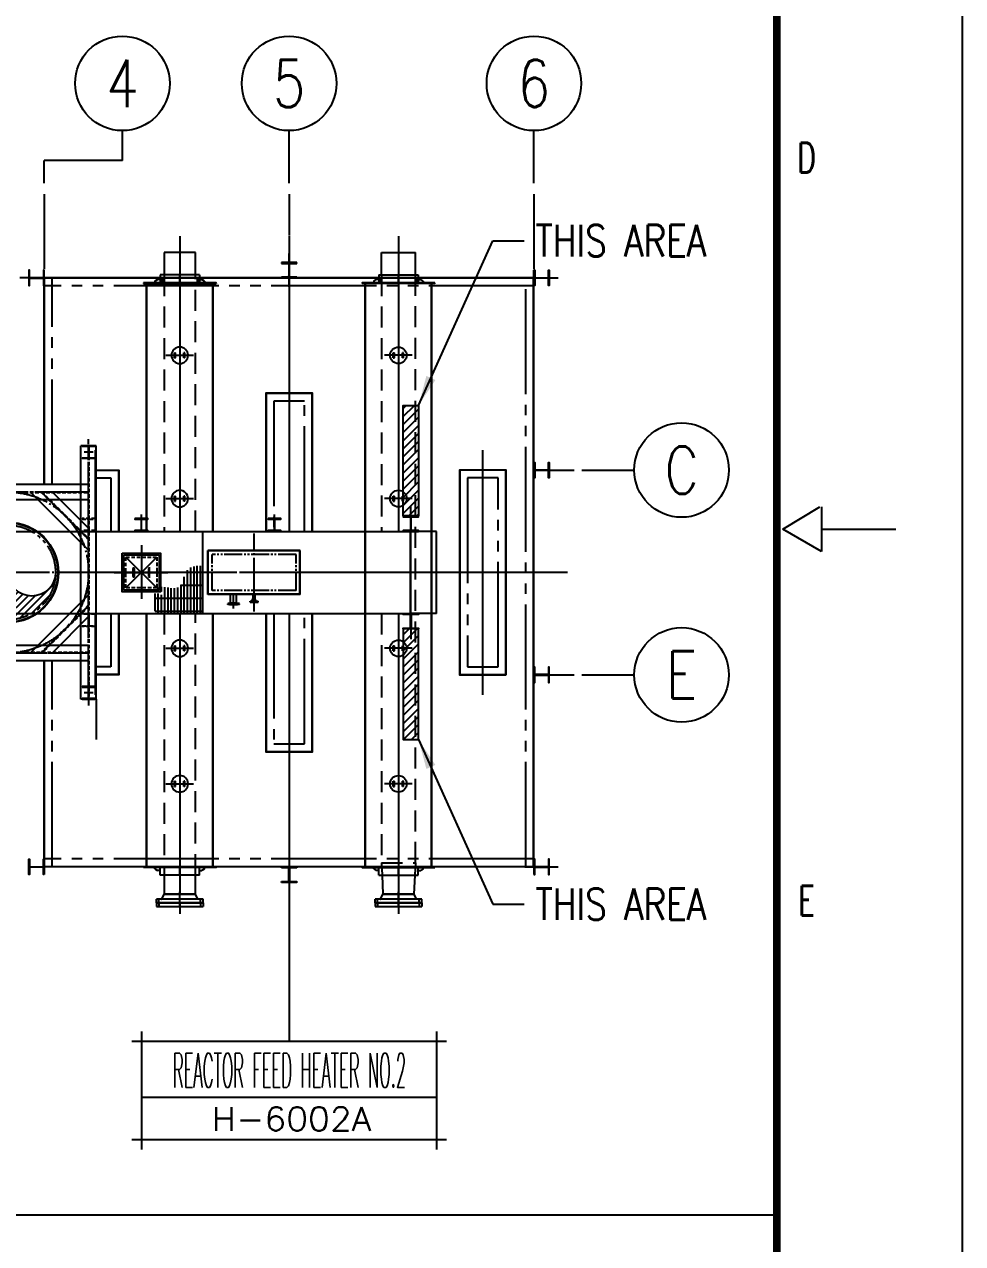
# Model space of a CAD drawing. Header units: millimetres. Extents: x 0 to 134087, y -49114 to 20834.
# Drawn here: x 88740 to 91866, y 8173 to 12235 of the extents above; entities that cross this region are included whole.
import ezdxf
from ezdxf.enums import TextEntityAlignment as Align

# ---------------------------------------------------------------- set-up
doc = ezdxf.new("R2010")
doc.units = ezdxf.units.MM
doc.header["$LTSCALE"] = 35
for name, pattern in [('JNK-CENTER', [34, 30, -1.5, 1, -1.5]), ('JNK-HIDDEN', [3, 2, -1]), ('JNK-PHANTOM', [15, 10, -1, 1, -1, 1, -1]), ('PHA', [30, 20, -2, 2, -2, 2, -2])]:
    doc.linetypes.add(name, pattern=pattern)
for name, color, linetype in [('CEN-R', 1, 'JNK-CENTER'), ('CON-C', 4, 'Continuous'), ('CON-G', 3, 'Continuous'), ('CON-W', 7, 'Continuous'), ('CON-Y', 2, 'Continuous'), ('Dim-W', 7, 'Continuous'), ('HID-Y', 2, 'JNK-HIDDEN'), ('LOGO-FRAME', 7, 'Continuous'), ('PAN-W', 6, 'PHA'), ('PHA-M', 6, 'JNK-PHANTOM'), ('STL-OBJT', 7, 'Continuous'), ('TITLE', 7, 'Continuous')]:
    doc.layers.add(name, color=color, linetype=linetype)
doc.layers.add('CONT-G', color=3, linetype='Continuous', lineweight=25)
doc.styles.add('ROMANS', font='ROMANS.shx', dxfattribs={"width": 0.8})
doc.styles.add('SIMPLEX', font='simplex.shx', dxfattribs={"width": 0.8})
doc.dimstyles.new('DIM40', dxfattribs={"dimscale": 40, "dimtxt": 2.5, "dimasz": 2.5, "dimexe": 1, "dimexo": 1, "dimgap": 1, "dimtad": 1, "dimdec": 0, "dimdsep": 46, "dimtxsty": 'SIMPLEX', "dimcen": 0, "dimclrd": 7, "dimclre": 7, "dimclrt": 2, "dimadec": 1, "dimazin": 2, "dimtfac": 1, "dimtdec": 0, "dimtix": 1, "dimtmove": 2, "dimatfit": 2, "dimfxl": 1, "dimtolj": 1, "dimtzin": 0, "dimarcsym": 1})
pattern_1 = [(45, (55206.837, -3984.368), (-13.470384, 13.470384), [])]

# ---------------------------------------------------------------- blocks, each defined once
blk = doc.blocks.new('TITLE')
at = {"color": 7}
for p, q in [((841, 0), (841, 594.85)), ((823.88, 301.14), (827.42, 303.26)), ((827.56, 303.26), (827.56, 299.02)), ((827.56, 299.02), (823.88, 301.14)), ((827.56, 301.14), (834.63, 301.14))]:
    blk.add_line(p, q, dxfattribs=at)
at = {"color": 7, "const_width": 0.707}
blk.add_lwpolyline([(823.32, 17.33), (823.32, 577.17)], dxfattribs=at)
at = {"color": 7, "style": 'ROMANS', "width": 0.7}
for s, p in [('D', (826.15, 336.51)), ('E', (826.15, 265.77))]:
    blk.add_text(s, height=2.83, dxfattribs=at).set_placement(p, align=Align.MIDDLE)
blk = doc.blocks.new("24'' FLG")
at = {"layer": 'CEN-R'}
for p, q in [((0, -228), (0, 48)), ((-406, -171), (-406, -95)), ((-406, -165), (-406, -241)), ((0, -168), (0, -384)), ((406, -171), (406, -95)), ((406, -165), (406, -241))]:
    blk.add_line(p, q, dxfattribs=at)
at = {"layer": 'CON-G'}
for p, q in [((-350, -96), (-305, 0)), ((305, 0), (-305, 0)), ((350, -96), (305, 0)), ((458, -98), (-457, -98)), ((-457, -167), (-457, -98)), ((458, -167), (-457, -167)), ((-457, -170), (-457, -238)), ((-457, -170), (458, -170)), ((-346, -168), (-346, -167)), ((-346, -168), (-346, -170)), ((-346, -168), (346, -168)), ((346, -168), (-346, -168)), ((346, -168), (346, -167)), ((346, -168), (346, -170)), ((458, -167), (458, -98)), ((458, -170), (458, -238)), ((-457, -238), (458, -238))]:
    blk.add_line(p, q, dxfattribs=at)
for centre, start, end in [((-354, -94), 270, 334.7554), ((354, -94), 205.2446, 270)]:
    blk.add_arc(centre, 4.5, start, end, dxfattribs=at)
at = {"layer": 'CONT-G'}
blk.add_line((-305, 0), (305, 0), dxfattribs=at)
blk.add_line((-305, 0), (305, 0), dxfattribs=at)
blk = doc.blocks.new('SPRING SUPPORT BASE')
at = {"layer": 'CEN-R'}
blk.add_line((-270, 0), (270, 0), dxfattribs=at)
at = {"layer": 'CONT-G'}
for p, q in [((-100, 50), (-100, -50)), ((-100, 50), (-80, 50)), ((-80, 50), (-80, -50)), ((80, 50), (80, -50)), ((100, 50), (80, 50)), ((100, 50), (100, -50)), ((-100, -50), (-80, -50)), ((100, -50), (80, -50))]:
    blk.add_line(p, q, dxfattribs=at)
blk.add_circle((0, 0), 162, dxfattribs=at)
blk = doc.blocks.new('A$C751203EC')
at = {"layer": 'CEN-R'}
for p, q in [((-20, 0), (75, 0)), ((0, 20), (0, -20))]:
    blk.add_line(p, q, dxfattribs=at)
at = {"layer": 'CON-G'}
for p, q in [((0, 8), (75, 8)), ((0, -8), (75, -8))]:
    blk.add_line(p, q, dxfattribs=at)
blk.add_arc((0, 0), 8, 90, 270, dxfattribs=at)
blk = doc.blocks.new('6002 HEADERBOX')
at = {"layer": 'CEN-R'}
for p, q in [((0, -164), (0, 0)), ((-681, -142), (-681, -175)), ((-497, -142), (-497, -175)), ((-375, -142), (-375, -175)), ((-225, -142), (-225, -175)), ((-75, -142), (-75, -175)), ((75, -142), (75, -175)), ((225, -142), (225, -175)), ((347, -142), (347, -175)), ((497, -142), (497, -175)), ((681, -142), (681, -175)), ((-681, -11576), (-681, -11543)), ((-497, -11576), (-497, -11543)), ((-375, -11576), (-375, -11543)), ((-225, -11576), (-225, -11543)), ((-75, -11576), (-75, -11543)), ((0, -11718), (0, -11554)), ((75, -11576), (75, -11543)), ((225, -11576), (225, -11543)), ((347, -11576), (347, -11543)), ((497, -11576), (497, -11543)), ((681, -11576), (681, -11543))]:
    blk.add_line(p, q, dxfattribs=at)
at = {"layer": 'CON-W', "const_width": 19}
for points in [[(-681, -150), (-681, -155)], [(-681, -158), (-681, -164)], [(-497, -150), (-497, -155)], [(-497, -158), (-497, -164)], [(-375, -150), (-375, -155)], [(-375, -158), (-375, -164)], [(-225, -150), (-225, -155)], [(-225, -158), (-225, -164)], [(-75, -150), (-75, -155)], [(-75, -158), (-75, -164)], [(75, -150), (75, -155)], [(75, -158), (75, -164)], [(225, -150), (225, -155)], [(225, -158), (225, -164)], [(347, -150), (347, -155)], [(347, -158), (347, -164)], [(497, -150), (497, -155)], [(497, -158), (497, -164)], [(681, -150), (681, -155)], [(681, -158), (681, -164)], [(-681, -11560), (-681, -11554)], [(-681, -11568), (-681, -11563)], [(-497, -11560), (-497, -11554)], [(-497, -11568), (-497, -11563)], [(-375, -11560), (-375, -11554)], [(-375, -11568), (-375, -11563)], [(-225, -11560), (-225, -11554)], [(-225, -11568), (-225, -11563)], [(-75, -11560), (-75, -11554)], [(-75, -11568), (-75, -11563)], [(75, -11560), (75, -11554)], [(75, -11568), (75, -11563)], [(225, -11560), (225, -11554)], [(225, -11568), (225, -11563)], [(347, -11560), (347, -11554)], [(347, -11568), (347, -11563)], [(497, -11560), (497, -11554)], [(497, -11568), (497, -11563)], [(681, -11560), (681, -11554)], [(681, -11568), (681, -11563)]]:
    blk.add_lwpolyline(points, dxfattribs=at)
at = {"layer": 'CONT-G'}
for p, q in [((383, 0), (-385, 0)), ((-385, 0), (-385, -150)), ((-711, -158), (711, -158)), ((-711, -158), (-711, -164)), ((-711, -164), (711, -164)), ((-650, -11560), (-650, -164)), ((-645, -11560), (-645, -164)), ((-485, -120), (-435, -90)), ((-485, -120), (-485, -150)), ((-385, -90), (-435, -90)), ((383, 0), (383, -150)), ((383, -90), (433, -90)), ((483, -120), (433, -90)), ((483, -120), (483, -150)), ((645, -11560), (645, -164)), ((650, -11560), (650, -164)), ((-711, -11554), (711, -11554)), ((-711, -11560), (711, -11560)), ((650, -11560), (-650, -11560)), ((-485, -11598), (-485, -11568)), ((-485, -11598), (-435, -11628)), ((-385, -11628), (-435, -11628)), ((-385, -11718), (-385, -11568)), ((383, -11718), (383, -11568)), ((383, -11628), (433, -11628)), ((483, -11598), (433, -11628)), ((483, -11598), (483, -11568)), ((383, -11718), (-385, -11718))]:
    blk.add_line(p, q, dxfattribs=at)
for points in [[(-711, -150), (-711, -155), (711, -155), (711, -150)], [(-711, -11568), (-711, -11563), (711, -11563), (711, -11568)]]:
    blk.add_lwpolyline(points, close=True, dxfattribs=at)
at = {"layer": 'Dim-W'}
for p, q in [((711, -158), (711, -164)), ((711, -11560), (711, -11554))]:
    blk.add_line(p, q, dxfattribs=at)
at = {"layer": 'STL-OBJT', "extrusion": (0, 0, -1), "zscale": -1, "rotation": 270}
blk.add_blockref('A$C751203EC', (350, -75), dxfattribs=at)
at = {"layer": 'STL-OBJT', "rotation": 270}
blk.add_blockref('A$C751203EC', (350, -75), dxfattribs=at)
blk = doc.blocks.new('A$C1FAD331D')
at = {"layer": 'CEN-R'}
for p, q in [((0, 532), (0, -532)), ((-300, -300), (300, 300)), ((300, -300), (-300, 300)), ((532, 0), (-532, 0)), ((-150, 104), (-150, -104)), ((150, 104), (150, -104))]:
    blk.add_line(p, q, dxfattribs=at)
blk.add_lwpolyline([(345, 345), (-345, 345), (-345, -345), (345, -345)], close=True, dxfattribs=at)
at = {"layer": 'CONT-G'}
blk.add_lwpolyline([(375, 375), (-375, 375), (-375, -375), (375, -375)], close=True, dxfattribs=at)
for points in [[(-158, -80), (-158, 80, -1), (-142, 80), (-142, -80, -1)], [(158, -80), (158, 80, 1), (142, 80), (142, -80, 1)]]:
    blk.add_lwpolyline(points, format="xyb", close=True, dxfattribs=at)
at = {"layer": 'HID-Y'}
blk.add_lwpolyline([(300, 300), (-300, 300), (-300, -300), (300, -300)], close=True, dxfattribs=at)
blk = doc.blocks.new("4'' O2")
at = {"layer": 'CEN-R'}
blk.add_line((275.61, 0), (0, 0), dxfattribs=at)
at = {"layer": 'CON-Y'}
for p, q in [((200, 57.15), (0, 57.15)), ((167, -67.45), (167, 67.45)), ((171.5, 67.45), (167, 67.45)), ((200, 58.05), (167, 58.05)), ((176, 71.15), (176, 114.5)), ((176, 114.5), (176, 71.95)), ((200, -78.6), (200, 78.6)), ((200, -78.6), (200, 78.6)), ((200, -57.15), (0, -57.15)), ((200, -58.05), (167, -58.05)), ((171.5, -67.45), (167, -67.45)), ((176, -114.5), (176, -71.95)), ((200, -78.6), (198.4, -78.6)), ((198.4, -114.5), (198.4, -78.6))]:
    blk.add_line(p, q, dxfattribs=at)
for centre, start, end in [((171.5, 71.95), 270, 0), ((171.5, -71.95), 0, 90)]:
    blk.add_arc(centre, 4.5, start, end, dxfattribs=at)
at = {"layer": 'HID-Y', "ltscale": 0.2}
for p, q in [((203, 95.25), (173, 95.25)), ((198.4, 114.5), (176, 114.5)), ((198.4, 104.75), (176, 104.75)), ((198.4, 85.75), (176, 85.75)), ((198.4, 78.6), (198.4, 114.5)), ((200, 78.6), (198.4, 78.6)), ((203, -95.25), (173, -95.25)), ((198.4, -85.75), (176, -85.75)), ((198.4, -104.75), (176, -104.75)), ((198.4, -114.5), (176, -114.5))]:
    blk.add_line(p, q, dxfattribs=at)
for points in [[(198.4, 85.75), (198.4, 104.75), (176, 85.75), (176, 104.75)], [(198.4, -104.75), (198.4, -85.75), (176, -104.75), (176, -85.75)]]:
    blk.add_solid(points, dxfattribs=at)
blk = doc.blocks.new('N-FLG SIDE 1.50 300 WNRF')
at = {"layer": 'CEN-R'}
for p, q in [((-57, 3), (-57, -27)), ((0, 15), (0, -166)), ((57, 3), (57, -27))]:
    blk.add_line(p, q, dxfattribs=at)
at = {"layer": 'CON-G'}
blk.add_line((-24, -68), (24, -68), dxfattribs=at)
at = {"layer": 'CON-Y'}
for p, q in [((-36, 0), (-36, -2)), ((-36, 0), (36, 0)), ((-20, 0), (-20, -68)), ((20, 0), (20, -68)), ((36, 0), (36, -2)), ((-78, -2), (-36, -2)), ((-78, -2), (-78, -21)), ((-78, -21), (-39, -21)), ((-68, -2), (-68, -21)), ((-46, -2), (-46, -21)), ((-34, -24), (-24, -68)), ((-24, -68), (24, -68)), ((-24, -150), (-24, -68)), ((-24, -150), (24, -150)), ((34, -24), (24, -68)), ((24, -68), (24, -150)), ((36, -2), (78, -2)), ((39, -21), (78, -21)), ((46, -2), (46, -21)), ((68, -2), (68, -21)), ((78, -2), (78, -21))]:
    blk.add_line(p, q, dxfattribs=at)
for centre, start, end in [((-39, -26), 12.8618, 90), ((39, -26), 90, 167.1382)]:
    blk.add_arc(centre, 4.5, start, end, dxfattribs=at)
blk = doc.blocks.new('A$C0E694495')
at = {"layer": 'CON-G'}
blk.add_blockref('N-FLG SIDE 1.50 300 WNRF', (0, 150), dxfattribs=at)
blk = doc.blocks.new('pipesec')
at = {"layer": 'CON-W'}
for p, q in [((0.121, 0.485), (0.485, 0.121)), ((0.244, 0.437), (0.437, 0.244)), ((0.248, 0.284), (0.499, 0.033)), ((0.23, 0.153), (0.489, -0.105)), ((0.247, 0.211), (0.498, -0.041)), ((0.012, 0), (0.36, -0.347)), ((0.075, 0.011), (0.394, -0.308)), ((0.126, 0.034), (0.425, -0.264)), ((0.169, 0.066), (0.451, -0.216)), ((0.204, 0.105), (0.473, -0.163)), ((-0.193, -0.092), (0.181, -0.466)), ((-0.156, -0.055), (0.232, -0.443)), ((-0.111, -0.026), (0.279, -0.415)), ((-0.056, -0.006), (0.321, -0.383)), ((-0.243, -0.191), (0.063, -0.496)), ((-0.223, -0.136), (0.125, -0.484)), ((-0.25, -0.258), (-0.008, -0.5)), ((-0.227, -0.355), (-0.105, -0.477))]:
    blk.add_line(p, q, dxfattribs=at)
blk.add_lwpolyline([(0, 0.5, -1), (0, 0, 1), (0, -0.5, 1)], format="xyb", dxfattribs=at)
blk = doc.blocks.new('H-6001')
at = {"layer": 'Dim-W'}
h = blk.add_hatch(dxfattribs=at)
h.set_pattern_fill('GRATE', color=256, scale=80, angle=90)
h.set_pattern_definition([(90, (-597175.414, 26974.9), (-63.5, 4e-15), []), (180, (-597175.41, 26974.9), (-3e-14, -254), [])])
edge = h.paths.add_edge_path()
edge.add_line((-3801, 47), (-3786, 47))
edge.add_line((-3786, 47), (-3786, 127))
edge.add_spline(control_points=[(-3786, 127), (-3677, 133), (-3578, 124), (-3516, 64)], knot_values=[1300.876929, 1300.876929, 1300.876929, 1300.876929, 1586.519068, 1586.519068, 1586.519068, 1586.519068], degree=3, periodic=0)
edge.add_line((-3516, 64), (-3516, 47))
edge.add_line((-3516, 47), (-3501, 47))
edge.add_spline(control_points=[(-3501, 47), (-3428, -45), (-3418, -397), (-3096, -280), (-2993, -282)], knot_values=[571.801899, 571.801899, 571.801899, 571.801899, 948.279745, 1276.576733, 1276.576733, 1276.576733, 1276.576733], degree=3, periodic=0)
edge.add_line((-2993, -282), (-2993, -369))
edge.add_line((-2993, -369), (-3058, -369))
edge.add_line((-3058, -369), (-3058, -371))
edge.add_arc((-3054, -371), 4, 180, 270)
edge.add_line((-3054, -375), (-3008, -375))
edge.add_arc((-3008, -383), 8.5, 0, 90, ccw=False)
edge.add_line((-2999, -383), (-2999, -430))
edge.add_arc((-2995, -430), 4, 180, 270)
edge.add_line((-2995, -434), (-2993, -434))
edge.add_line((-2993, -434), (-2993, -803))
edge.add_line((-2993, -803), (-3801, -803))
edge.add_line((-3801, -803), (-3801, 47))
edge = h.paths.add_edge_path()
edge.add_line((-2993, -413), (-2856, -413))
edge.add_spline(control_points=[(-2858, -404), (-2836, -504), (-2855, -654), (-2873, -803)], knot_values=[0, 0, 0, 0, 325.063606, 325.063606, 325.063606, 325.063606], degree=3, periodic=0)
edge.add_line((-2873, -803), (-2993, -803))
edge.add_line((-2993, -803), (-2993, -413))
edge = h.paths.add_edge_path()
edge.add_spline(control_points=[(-2993, -282), (-2977, -282), (-2906, -290), (-2871, -344), (-2858, -404)], knot_values=[325.063606, 325.063606, 325.063606, 325.063606, 375.743217, 571.801899, 571.801899, 571.801899, 571.801899], degree=3, periodic=0)
edge.add_line((-2860, -394), (-2993, -394))
edge.add_line((-2993, -394), (-2993, -369))
edge.add_line((-2993, -369), (-2993, -282))
h = blk.add_hatch(dxfattribs=at)
h.set_pattern_fill('GRATE', color=256, scale=80, angle=90)
h.set_pattern_definition([(90, (-603975.414, 26974.9), (-63.5, 4e-15), []), (180, (-603975.41, 26974.9), (-3e-14, -254), [])])
edge = h.paths.add_edge_path()
edge.add_line((3801, 47), (3786, 47))
edge.add_line((3786, 47), (3786, 127))
edge.add_spline(control_points=[(3786, 127), (3677, 133), (3578, 124), (3516, 64)], knot_values=[1300.876929, 1300.876929, 1300.876929, 1300.876929, 1586.519068, 1586.519068, 1586.519068, 1586.519068], degree=3, periodic=0)
edge.add_line((3516, 64), (3516, 47))
edge.add_line((3516, 47), (3501, 47))
edge.add_spline(control_points=[(3501, 47), (3428, -45), (3418, -397), (3096, -280), (2993, -282)], knot_values=[571.801899, 571.801899, 571.801899, 571.801899, 948.279745, 1276.576733, 1276.576733, 1276.576733, 1276.576733], degree=3, periodic=0)
edge.add_line((2993, -282), (2993, -369))
edge.add_line((2993, -369), (3058, -369))
edge.add_line((3058, -369), (3058, -371))
edge.add_arc((3054, -371), 4, 270, 360, ccw=False)
edge.add_line((3054, -375), (3008, -375))
edge.add_arc((3008, -383), 8.5, 450, 540)
edge.add_line((2999, -383), (2999, -430))
edge.add_arc((2995, -430), 4, 270, 360, ccw=False)
edge.add_line((2995, -434), (2993, -434))
edge.add_line((2993, -434), (2993, -803))
edge.add_line((2993, -803), (3801, -803))
edge.add_line((3801, -803), (3801, 47))
edge = h.paths.add_edge_path()
edge.add_line((2993, -413), (2856, -413))
edge.add_spline(control_points=[(2858, -404), (2836, -504), (2855, -654), (2873, -803)], knot_values=[0, 0, 0, 0, 325.063606, 325.063606, 325.063606, 325.063606], degree=3, periodic=0)
edge.add_line((2873, -803), (2993, -803))
edge.add_line((2993, -803), (2993, -413))
edge = h.paths.add_edge_path()
edge.add_spline(control_points=[(2993, -282), (2977, -282), (2906, -290), (2871, -344), (2858, -404)], knot_values=[325.063606, 325.063606, 325.063606, 325.063606, 375.743217, 571.801899, 571.801899, 571.801899, 571.801899], degree=3, periodic=0)
edge.add_line((2860, -394), (2993, -394))
edge.add_line((2993, -394), (2993, -369))
edge.add_line((2993, -369), (2993, -282))
at = {"layer": 'CEN-R'}
for p, q in [((0, 3222), (0, -3407)), ((-1570, 2505), (-1570, 2600)), ((-1570, 2475), (-1570, -2475)), ((1570, 2505), (1570, 2600)), ((1570, -2475), (1570, 2475)), ((-1658, 2350), (-1482, 2350)), ((1658, 2350), (1482, 2350)), ((1570, 1570), (-1570, 1570)), ((-650, 1570), (-1570, 650)), ((1570, 650), (650, 1570)), ((-7863, 803), (-7863, 1303)), ((7863, 803), (7863, 1303)), ((-4800, -761), (-4800, 761)), ((4800, -761), (4800, 761)), ((10325, 0), (-10078, 0)), ((-1570, -650), (-650, -1570)), ((650, -1570), (1570, -650)), ((-7863, -803), (-7863, -1303)), ((7863, -803), (7863, -1303)), ((-1570, -1570), (1570, -1570)), ((-1570, -2100), (-1570, -2600)), ((1570, -2100), (1570, -2600)), ((-1658, -2350), (-1482, -2350)), ((1658, -2350), (1482, -2350))]:
    blk.add_line(p, q, dxfattribs=at)
at = {"layer": 'CEN-R', "ltscale": 0.5}
for p, q in [((-5200, 803), (-5200, 1130)), ((-2600, 803), (-2600, 1130)), ((-1570, 803), (-1570, 1130)), ((0, 628), (0, 955)), ((1570, 803), (1570, 1130)), ((2600, 803), (2600, 1130)), ((5200, 803), (5200, 1130)), ((0, -628), (0, -955)), ((-1570, -803), (-1570, -1130)), ((1570, -803), (1570, -1130))]:
    blk.add_line(p, q, dxfattribs=at)
at = {"layer": 'CEN-R'}
blk.add_circle((0, 0), 1570, dxfattribs=at)
at = {"layer": 'CON-G'}
for p, q in [((-5700, 430), (-3900, 430)), ((-5700, -430), (-5700, 430)), ((-5700, 425), (-3900, 425)), ((-5695, -430), (-5695, 430)), ((-3905, -430), (-3905, 430)), ((-3900, -430), (-3900, 430)), ((5700, 430), (3900, 430)), ((3900, -430), (3900, 430)), ((5700, 425), (3900, 425)), ((3905, -430), (3905, 430)), ((5695, -430), (5695, 430)), ((5700, -430), (5700, 430)), ((-5700, -425), (-3900, -425)), ((-5700, -430), (-3900, -430)), ((5700, -425), (3900, -425)), ((5700, -430), (3900, -430))]:
    blk.add_line(p, q, dxfattribs=at)
for radius in [980, 970]:
    blk.add_circle((0, 0), radius, dxfattribs=at)
at = {"layer": 'CONT-G'}
for p, q in [((-1720, 2475), (-1420, 2475)), ((-1720, 2475), (-1720, -2475)), ((-1420, 2475), (-1420, -2475)), ((1420, -2475), (1420, 2475)), ((1720, 2475), (1420, 2475)), ((1720, -2475), (1720, 2475)), ((1570, 1720), (-1570, 1720)), ((-862, 1570), (-1570, 862)), ((-438, 1570), (-1570, 438)), ((1570, 438), (438, 1570)), ((1570, 862), (862, 1570)), ((1570, 1420), (-1570, 1420)), ((-8563, -803), (-8563, 803)), ((-8563, 803), (-7863, 803)), ((-7863, 803), (7863, 803)), ((-7863, -803), (-7863, 803)), ((-7850, 803), (-7850, -803)), ((-3800, -803), (-3800, 803)), ((3800, -803), (3800, 803)), ((7850, 803), (7850, -803)), ((7863, -803), (7863, 803)), ((8363, 803), (7863, 803)), ((8363, -803), (8363, 803)), ((-1570, -438), (-438, -1570)), ((438, -1570), (1570, -438)), ((-8563, -803), (-7863, -803)), ((-7863, -803), (7863, -803)), ((-1570, -862), (-862, -1570)), ((862, -1570), (1570, -862)), ((8363, -803), (7863, -803)), ((-1570, -1420), (1570, -1420)), ((-1570, -1720), (1570, -1720)), ((-1720, -2475), (-1420, -2475)), ((1720, -2475), (1420, -2475))]:
    blk.add_line(p, q, dxfattribs=at)
for points in [[(-7713, 1103), (-7713, 1088), (-7840, 1088, 0.414214), (-7858, 1070), (-7858, 836, 0.414214), (-7840, 818), (-7713, 818), (-7713, 803), (-8013, 803), (-8013, 818), (-7886, 818, 0.414214), (-7868, 836), (-7868, 1070, 0.414214), (-7886, 1088), (-8013, 1088), (-8013, 1103)], [(-5325, 1053), (-5325, 1039), (-5220, 1039, -0.414214), (-5204, 1023), (-5204, 833, -0.414214), (-5220, 817), (-5325, 817), (-5325, 803), (-5075, 803), (-5075, 817), (-5180, 817, -0.414214), (-5196, 833), (-5196, 1023, -0.414214), (-5180, 1039), (-5075, 1039), (-5075, 1053)], [(-2725, 1053), (-2725, 1039), (-2620, 1039, -0.414214), (-2604, 1023), (-2604, 833, -0.414214), (-2620, 817), (-2725, 817), (-2725, 803), (-2475, 803), (-2475, 817), (-2580, 817, -0.414214), (-2596, 833), (-2596, 1023, -0.414214), (-2580, 1039), (-2475, 1039), (-2475, 1053)], [(-125, 1053), (-125, 1039), (-20, 1039, -0.414214), (-4, 1023), (-4, 833, -0.414214), (-20, 817), (-125, 817), (-125, 803), (125, 803), (125, 817), (20, 817, -0.414214), (4, 833), (4, 1023, -0.414214), (20, 1039), (125, 1039), (125, 1053)], [(2475, 1053), (2475, 1039), (2580, 1039, -0.414214), (2596, 1023), (2596, 833, -0.414214), (2580, 817), (2475, 817), (2475, 803), (2725, 803), (2725, 817), (2620, 817, -0.414214), (2604, 833), (2604, 1023, -0.414214), (2620, 1039), (2725, 1039), (2725, 1053)], [(5075, 1053), (5075, 1039), (5180, 1039, -0.414214), (5196, 1023), (5196, 833, -0.414214), (5180, 817), (5075, 817), (5075, 803), (5325, 803), (5325, 817), (5220, 817, -0.414214), (5204, 833), (5204, 1023, -0.414214), (5220, 1039), (5325, 1039), (5325, 1053)], [(7713, 1103), (7713, 1088), (7840, 1088, -0.414214), (7858, 1070), (7858, 836, -0.414214), (7840, 818), (7713, 818), (7713, 803), (8013, 803), (8013, 818), (7886, 818, -0.414214), (7868, 836), (7868, 1070, -0.414214), (7886, 1088), (8013, 1088), (8013, 1103)], [(-7713, -1103), (-7713, -1088), (-7840, -1088, -0.414214), (-7858, -1070), (-7858, -836, -0.414214), (-7840, -818), (-7713, -818), (-7713, -803), (-8013, -803), (-8013, -818), (-7886, -818, -0.414214), (-7868, -836), (-7868, -1070, -0.414214), (-7886, -1088), (-8013, -1088), (-8013, -1103)], [(-125, -1053), (-125, -1039), (-20, -1039, 0.414214), (-4, -1023), (-4, -833, 0.414214), (-20, -817), (-125, -817), (-125, -803), (125, -803), (125, -817), (20, -817, 0.414214), (4, -833), (4, -1023, 0.414214), (20, -1039), (125, -1039), (125, -1053)], [(7713, -1103), (7713, -1088), (7840, -1088, 0.414214), (7858, -1070), (7858, -836, 0.414214), (7840, -818), (7713, -818), (7713, -803), (8013, -803), (8013, -818), (7886, -818, 0.414214), (7868, -836), (7868, -1070, 0.414214), (7886, -1088), (8013, -1088), (8013, -1103)]]:
    blk.add_lwpolyline(points, format="xyb", close=True, dxfattribs=at)
at = {"layer": 'HID-Y'}
for p, q in [((-1576, -2475), (-1576, 2475)), ((-1564, -2475), (-1564, 2475)), ((1564, 2475), (1564, -2475)), ((1576, 2475), (1576, -2475)), ((-1570, 1576), (1570, 1576)), ((-1570, 641), (-641, 1570)), ((-1570, 660), (-660, 1570)), ((-1570, 1564), (1570, 1564)), ((641, 1570), (1570, 641)), ((660, 1570), (1570, 660)), ((-641, -1570), (-1570, -641)), ((-660, -1570), (-1570, -660)), ((1570, -641), (641, -1570)), ((1570, -660), (660, -1570)), ((1570, -1564), (-1570, -1564)), ((1570, -1576), (-1570, -1576))]:
    blk.add_line(p, q, dxfattribs=at)
for points in [[(-1695, 1053), (-1695, 1039), (-1590, 1039, -0.414214), (-1574, 1023), (-1574, 833, -0.414214), (-1590, 817), (-1695, 817), (-1695, 803), (-1445, 803), (-1445, 817), (-1550, 817, -0.414214), (-1566, 833), (-1566, 1023, -0.414214), (-1550, 1039), (-1445, 1039), (-1445, 1053)], [(1445, 1053), (1445, 1039), (1550, 1039, -0.414214), (1566, 1023), (1566, 833, -0.414214), (1550, 817), (1445, 817), (1445, 803), (1695, 803), (1695, 817), (1590, 817, -0.414214), (1574, 833), (1574, 1023, -0.414214), (1590, 1039), (1695, 1039), (1695, 1053)], [(-1695, -1053), (-1695, -1039), (-1590, -1039, 0.414214), (-1574, -1023), (-1574, -833, 0.414214), (-1590, -817), (-1695, -817), (-1695, -803), (-1445, -803), (-1445, -817), (-1550, -817, 0.414214), (-1566, -833), (-1566, -1023, 0.414214), (-1550, -1039), (-1445, -1039), (-1445, -1053)], [(1445, -1053), (1445, -1039), (1550, -1039, 0.414214), (1566, -1023), (1566, -833, 0.414214), (1550, -817), (1445, -817), (1445, -803), (1695, -803), (1695, -817), (1590, -817, 0.414214), (1574, -833), (1574, -1023, 0.414214), (1590, -1039), (1695, -1039), (1695, -1053)]]:
    blk.add_lwpolyline(points, format="xyb", close=True, dxfattribs=at)
at = {"layer": 'PAN-W'}
blk.add_circle((0, 0), 924, dxfattribs=at)
at = {"layer": 'PHA-M'}
for p, q in [((-5620, 350), (-3980, 350)), ((-5620, -350), (-5620, 350)), ((-3980, -350), (-3980, 350)), ((5620, 350), (3980, 350)), ((3980, -350), (3980, 350)), ((5620, -350), (5620, 350)), ((-5620, -350), (-3980, -350)), ((5620, -350), (3980, -350))]:
    blk.add_line(p, q, dxfattribs=at)
for points in [[(-1695, 2475), (-1695, 2461), (-1590, 2461, -0.414214), (-1574, 2445), (-1574, 2255, -0.414214), (-1590, 2239), (-1695, 2239), (-1695, 2225), (-1445, 2225), (-1445, 2239), (-1550, 2239, -0.414214), (-1566, 2255), (-1566, 2445, -0.414214), (-1550, 2461), (-1445, 2461), (-1445, 2475)], [(1695, 2475), (1695, 2461), (1590, 2461, 0.414214), (1574, 2445), (1574, 2255, 0.414214), (1590, 2239), (1695, 2239), (1695, 2225), (1445, 2225), (1445, 2239), (1550, 2239, 0.414214), (1566, 2255), (1566, 2445, 0.414214), (1550, 2461), (1445, 2461), (1445, 2475)], [(-1695, -2475), (-1695, -2461), (-1590, -2461, 0.414214), (-1574, -2445), (-1574, -2255, 0.414214), (-1590, -2239), (-1695, -2239), (-1695, -2225), (-1445, -2225), (-1445, -2239), (-1550, -2239, 0.414214), (-1566, -2255), (-1566, -2445, 0.414214), (-1550, -2461), (-1445, -2461), (-1445, -2475)], [(1695, -2475), (1695, -2461), (1590, -2461, -0.414214), (1574, -2445), (1574, -2255, -0.414214), (1590, -2239), (1695, -2239), (1695, -2225), (1445, -2225), (1445, -2239), (1550, -2239, -0.414214), (1566, -2255), (1566, -2445, -0.414214), (1550, -2461), (1445, -2461), (1445, -2475)]]:
    blk.add_lwpolyline(points, format="xyb", close=True, dxfattribs=at)
at = {"layer": 'Dim-W'}
blk.add_blockref('A$C1FAD331D', (-2600, 0), dxfattribs=at)
at = {"layer": 'Dim-W', "xscale": -1}
blk.add_blockref('A$C1FAD331D', (2600, 0), dxfattribs=at)
at = {"layer": 'Dim-W', "xscale": 1848, "yscale": 1848, "zscale": 1848, "rotation": 270}
blk.add_blockref('pipesec', (0, 0), dxfattribs=at)
at = {"layer": 'Dim-W', "rotation": 180}
blk.add_blockref('A$C0E694495', (-4800, -430), dxfattribs=at)
at = {"layer": 'Dim-W', "xscale": -1, "rotation": 180}
blk.add_blockref('A$C0E694495', (4800, -430), dxfattribs=at)
blk.add_blockref('A$C0E694495', (4800, -430), dxfattribs=at)
at = {"layer": 'TITLE', "rotation": 270}
blk.add_blockref("4'' O2", (-4400, -430), dxfattribs=at)
at = {"layer": 'TITLE', "xscale": -1, "rotation": 90}
blk.add_blockref("4'' O2", (4400, -430), dxfattribs=at)
blk.add_blockref("4'' O2", (4400, -430), dxfattribs=at)
blk = doc.blocks.new('col-line')
at = {"layer": 'CON-Y'}
blk.add_line((0, 3), (0, 8), dxfattribs=at)
blk.add_circle((0, 12.5), 4.5, dxfattribs=at)
at = {"layer": 'CON-C', "style": 'SIMPLEX', "width": 0.8}
blk.add_attdef('1', text='', height=4.5, dxfattribs=at).set_placement((0, 12.5), align=Align.MIDDLE_CENTER)
blk = doc.blocks.new('NAMETAG')
at = {"layer": 'CON-W'}
for p, q in [((-16, 0), (16, 0)), ((-15, 1), (-15, -11)), ((15, 1), (15, -11)), ((-15, -5.7), (15, -5.7)), ((-16, -10), (16, -10))]:
    blk.add_line(p, q, dxfattribs=at)
at = {"layer": 'CON-C', "style": 'SIMPLEX', "width": 0.8}
blk.add_attdef('HEATER', text='', height=3.5, dxfattribs=at).set_placement((-0.04, -4.68), align=Align.CENTER)
at = {"layer": 'CON-G', "style": 'SIMPLEX', "width": 0.992635}
blk.add_attdef('NO.\\H-0000-0', text='', height=2.4, dxfattribs=at).set_placement((-13.7, -9.08), (13.64, -9.08), align=Align.FIT)

msp = doc.modelspace()

# ---------------------------------------------------------------- hatches: boundary and pattern name
h = msp.add_hatch()
h.set_pattern_fill('ANSI31', color=256, scale=6)
h.set_pattern_definition(pattern_1)
h.paths.add_polyline_path([(90002.5038, 10597.4441), (90053.6913, 10597.4441), (90053.6913, 10966.09), (90002.5038, 10966.09)])
h = msp.add_hatch()
h.set_pattern_fill('ANSI31', color=256, scale=6)
h.set_pattern_definition(pattern_1)
h.paths.add_polyline_path([(90002.5038, 10221.0453), (90053.6913, 10221.0453), (90053.6913, 9852.3994), (90002.5038, 9852.3994)])

# ---------------------------------------------------------------- linework, layer by layer
msp.add_line((88979.9482, 9986.9478), (88979.9482, 9852.3994))
for points in [[(90053.6913, 10597.4441), (90002.5038, 10597.4441), (90002.5038, 10966.09), (90053.6913, 10966.09)], [(90053.6913, 10221.0453), (90002.5038, 10221.0453), (90002.5038, 9852.3994), (90053.6913, 9852.3994)]]:
    msp.add_lwpolyline(points, close=True)
at = {"layer": 'CEN-R'}
for p, q in [((88806.5932, 11669.4633), (88806.5932, 11419.535)), ((89622.3513, 11669.4633), (89622.3513, 11531.7562)), ((90438.1095, 11669.4633), (90438.1095, 11419.535)), ((89258.067, 11529.4881), (89258.067, 10546.2566)), ((89622.3513, 11529.4881), (89622.3513, 10546.2566)), ((89622.3513, 11529.4881), (89622.3513, 10546.2566)), ((89986.6357, 11529.4881), (89986.6357, 10546.2566)), ((89141.8372, 11376.1662), (89141.8372, 11370.4708)), ((89173.2322, 11376.1662), (89173.2322, 11370.4708)), ((89194.0826, 11376.1662), (89194.0826, 11370.4708)), ((89219.6763, 11376.1662), (89219.6763, 11370.4708)), ((89245.2701, 11376.1662), (89245.2701, 11370.4708)), ((89258.067, 11372.4228), (89258.067, 11400.4053)), ((89270.8638, 11376.1662), (89270.8638, 11370.4708)), ((89296.4576, 11376.1662), (89296.4576, 11370.4708)), ((89317.308, 11376.1662), (89317.308, 11370.4708)), ((89342.9017, 11376.1662), (89342.9017, 11370.4708)), ((89374.2967, 11376.1662), (89374.2967, 11370.4708)), ((88977.2182, 10546.2566), (88977.2182, 10816.6972)), ((90267.4845, 10001.7922), (90267.4845, 10816.6972)), ((90438.1095, 10750.4947), (90500.1434, 10750.4947)), ((90499.5895, 10750.4947), (90572.1214, 10750.4947)), ((90549.8853, 10409.2447), (88979.9482, 10409.2447)), ((88977.2182, 10001.7922), (88977.2182, 10272.2328)), ((89258.067, 10272.2328), (89258.067, 9337.259)), ((89622.3513, 10272.2328), (89622.3513, 9289.0013)), ((89622.3513, 10272.2328), (89622.3513, 9289.0013)), ((89986.6357, 10272.2328), (89986.6357, 9271.7022)), ((90438.1095, 10067.9947), (90500.1434, 10067.9947)), ((90499.5895, 10067.9947), (90572.1214, 10067.9947)), ((89141.8372, 9425.2608), (89141.8372, 9430.9561)), ((89173.2322, 9425.2608), (89173.2322, 9430.9561)), ((89194.0826, 9425.2608), (89194.0826, 9430.9561)), ((89219.6763, 9425.2608), (89219.6763, 9430.9561)), ((89245.2701, 9425.2608), (89245.2701, 9430.9561)), ((89258.067, 9401.0216), (89258.067, 9429.0041)), ((89270.8638, 9425.2608), (89270.8638, 9430.9561)), ((89296.4576, 9425.2608), (89296.4576, 9430.9561)), ((89317.308, 9425.2608), (89317.308, 9430.9561)), ((89342.9017, 9425.2608), (89342.9017, 9430.9561)), ((89374.2967, 9425.2608), (89374.2967, 9430.9561)), ((89622.3513, 9289.0013), (89622.3513, 8846.5524))]:
    msp.add_line(p, q, dxfattribs=at)
at = {"layer": 'CEN-R', "ltscale": 0.5}
for p, q in [((89622.3513, 11360.5779), (89622.3513, 11471.6278)), ((88836.6951, 11390.5091), (88725.4745, 11390.5091)), ((90408.0076, 11390.5091), (90519.2282, 11390.5091)), ((89622.3513, 9457.9116), (89622.3513, 9346.8616)), ((90408.0076, 9427.9803), (90519.2282, 9427.9803))]:
    msp.add_line(p, q, dxfattribs=at)
at = {"layer": 'CON-C'}
msp.add_line((91247.3006, 8267.9767), (85963.5442, 8267.9767), dxfattribs=at)
msp.add_line((91247.3006, 8267.9767), (85963.5442, 8267.9767), dxfattribs=at)
at = {"layer": 'CON-G', "ltscale": 0.5}
for p, q in [((89647.9451, 11441.6966), (89596.7576, 11441.6966)), ((89596.7576, 11441.6966), (89596.7576, 11439.1372)), ((89596.7576, 11439.1372), (89618.427, 11439.1372)), ((89621.4982, 11436.066), (89621.4982, 11396.1397)), ((89623.2045, 11396.1397), (89623.2045, 11436.066)), ((89626.2757, 11439.1372), (89647.9451, 11439.1372)), ((89647.9451, 11439.1372), (89647.9451, 11441.6966)), ((89618.427, 11393.0685), (89596.7576, 11393.0685)), ((89596.7576, 11393.0685), (89596.7576, 11390.5091)), ((89596.7576, 11390.5091), (89647.9451, 11390.5091)), ((89647.9451, 11393.0685), (89626.2757, 11393.0685)), ((89647.9451, 11390.5091), (89647.9451, 11393.0685)), ((89596.7576, 9425.421), (89596.7576, 9427.9803)), ((89596.7576, 9427.9803), (89647.9451, 9427.9803)), ((89618.427, 9425.421), (89596.7576, 9425.421)), ((89647.9451, 9425.421), (89626.2757, 9425.421)), ((89647.9451, 9427.9803), (89647.9451, 9425.421)), ((89621.4982, 9382.4235), (89621.4982, 9422.3497)), ((89623.2045, 9422.3497), (89623.2045, 9382.4235)), ((89596.7576, 9376.7928), (89596.7576, 9379.3522)), ((89596.7576, 9379.3522), (89618.427, 9379.3522)), ((89647.9451, 9376.7928), (89596.7576, 9376.7928)), ((89626.2757, 9379.3522), (89647.9451, 9379.3522)), ((89647.9451, 9379.3522), (89647.9451, 9376.7928))]:
    msp.add_line(p, q, dxfattribs=at)
at = {"layer": 'CON-G'}
for p, q in [((90438.1095, 11390.5091), (88806.4226, 11390.5091)), ((90438.1095, 11389.4853), (88806.4226, 11389.4853)), ((90438.1095, 9429.0041), (88806.4226, 9429.0041)), ((90438.1095, 9427.9803), (88806.4226, 9427.9803))]:
    msp.add_line(p, q, dxfattribs=at)
for points in [[(89699.9857, 10546.2566), (89699.9857, 11006.4322), (89544.717, 11006.4322), (89544.717, 10546.2566)], [(89699.1326, 10546.2566), (89699.1326, 11005.5791), (89545.5701, 11005.5791), (89545.5701, 10546.2566)], [(88979.9482, 10750.4947), (89054.8526, 10750.4947), (89054.8526, 10546.2566)], [(88979.9482, 10749.6416), (89053.9995, 10749.6416), (89053.9995, 10546.2566)], [(89054.8526, 10272.2328), (89054.8526, 10067.9947), (88979.9482, 10067.9947)], [(89053.9995, 10272.2328), (89053.9995, 10068.8478), (88979.9482, 10068.8478)], [(89544.717, 10272.2328), (89544.717, 9812.0572), (89699.9857, 9812.0572), (89699.9857, 10272.2328)], [(89545.5701, 10272.2328), (89545.5701, 9812.9103), (89699.1326, 9812.9103), (89699.1326, 10272.2328)]]:
    msp.add_lwpolyline(points, dxfattribs=at)
for points in [[(90345.1188, 10067.9947), (90345.1188, 10750.4947), (90189.8501, 10750.4947), (90189.8501, 10067.9947)], [(90344.2657, 10068.8478), (90344.2657, 10749.6416), (90190.7032, 10749.6416), (90190.7032, 10068.8478)]]:
    msp.add_lwpolyline(points, close=True, dxfattribs=at)
at = {"layer": 'CON-G', "ltscale": 0.5}
for centre, radius, start, end in [((89618.427, 11436.066), 3.0712, 360, 90), ((89626.2757, 11436.066), 3.0713, 90, 180), ((89618.427, 11396.1397), 3.0712, 270, 0), ((89626.2757, 11396.1397), 3.0713, 180, 270), ((89618.427, 9422.3497), 3.0712, 360, 90), ((89626.2757, 9422.3497), 3.0713, 90, 180), ((89618.427, 9382.4235), 3.0712, 270, 0), ((89626.2757, 9382.4235), 3.0713, 180, 270)]:
    msp.add_arc(centre, radius, start, end, dxfattribs=at)
at = {"layer": 'CON-W'}
for p, q in [((90300.6822, 11514.569), (90405.6822, 11514.569)), ((90300.6822, 9303.9204), (90405.6822, 9303.9204))]:
    msp.add_line(p, q, dxfattribs=at)
at = {"layer": 'CON-W', "const_width": 3.2419}
for points in [[(89141.8372, 11374.8116), (89141.8372, 11373.9585)], [(89141.8372, 11373.4466), (89141.8372, 11372.4228)], [(89173.2322, 11374.8116), (89173.2322, 11373.9585)], [(89173.2322, 11373.4466), (89173.2322, 11372.4228)], [(89194.0826, 11374.8116), (89194.0826, 11373.9585)], [(89194.0826, 11373.4466), (89194.0826, 11372.4228)], [(89219.6763, 11374.8116), (89219.6763, 11373.9585)], [(89219.6763, 11373.4466), (89219.6763, 11372.4228)], [(89245.2701, 11374.8116), (89245.2701, 11373.9585)], [(89245.2701, 11373.4466), (89245.2701, 11372.4228)], [(89270.8638, 11374.8116), (89270.8638, 11373.9585)], [(89270.8638, 11373.4466), (89270.8638, 11372.4228)], [(89296.4576, 11374.8116), (89296.4576, 11373.9585)], [(89296.4576, 11373.4466), (89296.4576, 11372.4228)], [(89317.308, 11374.8116), (89317.308, 11373.9585)], [(89317.308, 11373.4466), (89317.308, 11372.4228)], [(89342.9017, 11374.8116), (89342.9017, 11373.9585)], [(89342.9017, 11373.4466), (89342.9017, 11372.4228)], [(89374.2967, 11374.8116), (89374.2967, 11373.9585)], [(89374.2967, 11373.4466), (89374.2967, 11372.4228)], [(89141.8372, 9427.9803), (89141.8372, 9429.0041)], [(89141.8372, 9426.6153), (89141.8372, 9427.4685)], [(89173.2322, 9427.9803), (89173.2322, 9429.0041)], [(89173.2322, 9426.6153), (89173.2322, 9427.4685)], [(89194.0826, 9427.9803), (89194.0826, 9429.0041)], [(89194.0826, 9426.6153), (89194.0826, 9427.4685)], [(89219.6763, 9427.9803), (89219.6763, 9429.0041)], [(89219.6763, 9426.6153), (89219.6763, 9427.4685)], [(89245.2701, 9427.9803), (89245.2701, 9429.0041)], [(89245.2701, 9426.6153), (89245.2701, 9427.4685)], [(89270.8638, 9427.9803), (89270.8638, 9429.0041)], [(89270.8638, 9426.6153), (89270.8638, 9427.4685)], [(89296.4576, 9427.9803), (89296.4576, 9429.0041)], [(89296.4576, 9426.6153), (89296.4576, 9427.4685)], [(89317.308, 9427.9803), (89317.308, 9429.0041)], [(89317.308, 9426.6153), (89317.308, 9427.4685)], [(89342.9017, 9427.9803), (89342.9017, 9429.0041)], [(89342.9017, 9426.6153), (89342.9017, 9427.4685)], [(89374.2967, 9427.9803), (89374.2967, 9429.0041)], [(89374.2967, 9426.6153), (89374.2967, 9427.4685)]]:
    msp.add_lwpolyline(points, dxfattribs=at)
at = {"layer": 'CON-Y'}
for p, q in [((89066.9672, 11782.2557), (89066.9672, 11881.385)), ((89066.9672, 11782.2557), (88806.5932, 11782.2557)), ((88806.5932, 11706.385), (88806.5932, 11782.2557))]:
    msp.add_line(p, q, dxfattribs=at)
msp.add_circle((89066.9672, 12038.885), 157.5, dxfattribs=at)
at = {"layer": 'CONT-G'}
for p, q in [((89310.0564, 11475.8219), (89206.0775, 11475.8219)), ((89206.0775, 11475.8219), (89206.0775, 11400.4053)), ((89310.0564, 11400.4053), (89310.0564, 11475.8219)), ((89930.2953, 11475.8219), (90042.9761, 11475.8219)), ((89930.2953, 11400.4053), (89930.2953, 11475.8219)), ((90042.9761, 11400.4053), (90042.9761, 11475.8219)), ((88806.5932, 10702.7197), (88806.5932, 11390.5091)), ((88807.617, 10702.7197), (88807.617, 11390.5091)), ((89175.3821, 11379.9303), (89183.9133, 11385.0491)), ((89175.3821, 11379.9303), (89175.3821, 11374.8116)), ((89192.4446, 11385.0491), (89183.9133, 11385.0491)), ((89323.3481, 11400.4053), (89192.4446, 11400.4053)), ((89192.4446, 11400.4053), (89192.4446, 11374.8116)), ((89323.3481, 11400.4053), (89323.3481, 11374.8116)), ((89323.3481, 11385.0491), (89331.8793, 11385.0491)), ((89340.4106, 11379.9303), (89331.8793, 11385.0491)), ((89340.4106, 11379.9303), (89340.4106, 11374.8116)), ((90437.0857, 9427.9803), (90437.0857, 11390.5091)), ((90438.1095, 9427.9803), (90438.1095, 11390.5091)), ((89136.7185, 11373.4466), (89379.4155, 11373.4466)), ((89136.7185, 11373.4466), (89136.7185, 11372.4228)), ((89136.7185, 11372.4228), (89379.4155, 11372.4228)), ((89147.1607, 10546.2566), (89147.1607, 11372.4228)), ((89148.0138, 10546.2566), (89148.0138, 11372.4228)), ((89368.1201, 10546.2566), (89368.1201, 11372.4228)), ((89368.9732, 10546.2566), (89368.9732, 11372.4228)), ((89147.1607, 9427.9803), (89147.1607, 10272.2328)), ((89148.0138, 9427.9803), (89148.0138, 10272.2328)), ((89368.1201, 9427.9803), (89368.1201, 10272.2328)), ((89368.9732, 9427.9803), (89368.9732, 10272.2328)), ((88806.5932, 9427.9803), (88806.5932, 10115.7697)), ((88807.617, 9427.9803), (88807.617, 10115.7697)), ((89136.7185, 9429.0041), (89379.4155, 9429.0041)), ((89136.7185, 9427.9803), (89379.4155, 9427.9803)), ((89368.9732, 9427.9803), (89147.1607, 9427.9803)), ((89175.3821, 9421.4966), (89175.3821, 9426.6153)), ((89192.4446, 9401.0216), (89192.4446, 9426.6153)), ((89323.3481, 9401.0216), (89323.3481, 9426.6153)), ((89340.4106, 9421.4966), (89340.4106, 9426.6153)), ((89175.3821, 9421.4966), (89183.9133, 9416.3778)), ((89192.4446, 9416.3778), (89183.9133, 9416.3778)), ((89323.3481, 9401.0216), (89192.4446, 9401.0216)), ((89206.0775, 9401.0216), (89206.0775, 9337.259)), ((89310.0564, 9337.259), (89310.0564, 9401.0216)), ((89323.3481, 9416.3778), (89331.8793, 9416.3778)), ((89340.4106, 9421.4966), (89331.8793, 9416.3778)), ((89932.3134, 9401.0216), (89934.9475, 9337.259)), ((90040.958, 9401.0216), (90038.3239, 9337.259))]:
    msp.add_line(p, q, dxfattribs=at)
for points in [[(88806.5932, 11416.1028), (88804.0338, 11416.1028), (88804.0338, 11394.4335, -0.414213562), (88800.9626, 11391.3622), (88761.0363, 11391.3622, -0.414213562), (88757.9651, 11394.4335), (88757.9651, 11416.1028), (88755.4057, 11416.1028), (88755.4057, 11364.9153), (88757.9651, 11364.9153), (88757.9651, 11386.5847, -0.414213562), (88761.0363, 11389.656), (88800.9626, 11389.656, -0.414213562), (88804.0338, 11386.5847), (88804.0338, 11364.9153), (88806.5932, 11364.9153)], [(90438.1095, 11416.1028), (90440.6688, 11416.1028), (90440.6688, 11394.4335, 0.414213562), (90443.7401, 11391.3622), (90483.6663, 11391.3622, 0.414213562), (90486.7376, 11394.4335), (90486.7376, 11416.1028), (90489.297, 11416.1028), (90489.297, 11364.9153), (90486.7376, 11364.9153), (90486.7376, 11386.5847, 0.414213562), (90483.6663, 11389.656), (90443.7401, 11389.656, 0.414213562), (90440.6688, 11386.5847), (90440.6688, 11364.9153), (90438.1095, 11364.9153)], [(90438.1095, 10776.0885), (90440.6688, 10776.0885), (90440.6688, 10754.4191, 0.414213562), (90443.7401, 10751.3478), (90483.6663, 10751.3478, 0.414213562), (90486.7376, 10754.4191), (90486.7376, 10776.0885), (90489.297, 10776.0885), (90489.297, 10724.901), (90486.7376, 10724.901), (90486.7376, 10746.5703, 0.414213562), (90483.6663, 10749.6416), (90443.7401, 10749.6416, 0.414213562), (90440.6688, 10746.5703), (90440.6688, 10724.901), (90438.1095, 10724.901)], [(90438.1095, 10042.401), (90440.6688, 10042.401), (90440.6688, 10064.0703, -0.414213562), (90443.7401, 10067.1416), (90483.6663, 10067.1416, -0.414213562), (90486.7376, 10064.0703), (90486.7376, 10042.401), (90489.297, 10042.401), (90489.297, 10093.5885), (90486.7376, 10093.5885), (90486.7376, 10071.9191, -0.414213562), (90483.6663, 10068.8478), (90443.7401, 10068.8478, -0.414213562), (90440.6688, 10071.9191), (90440.6688, 10093.5885), (90438.1095, 10093.5885)], [(88806.5932, 9402.3866), (88804.0338, 9402.3866), (88804.0338, 9424.056, 0.414213562), (88800.9626, 9427.1272), (88761.0363, 9427.1272, 0.414213562), (88757.9651, 9424.056), (88757.9651, 9402.3866), (88755.4057, 9402.3866), (88755.4057, 9453.5741), (88757.9651, 9453.5741), (88757.9651, 9431.9047, 0.414213562), (88761.0363, 9428.8335), (88800.9626, 9428.8335, 0.414213562), (88804.0338, 9431.9047), (88804.0338, 9453.5741), (88806.5932, 9453.5741)], [(90438.1095, 9402.3866), (90440.6688, 9402.3866), (90440.6688, 9424.056, -0.414213562), (90443.7401, 9427.1272), (90483.6663, 9427.1272, -0.414213562), (90486.7376, 9424.056), (90486.7376, 9402.3866), (90489.297, 9402.3866), (90489.297, 9453.5741), (90486.7376, 9453.5741), (90486.7376, 9431.9047, -0.414213562), (90483.6663, 9428.8335), (90443.7401, 9428.8335, -0.414213562), (90440.6688, 9431.9047), (90440.6688, 9453.5741), (90438.1095, 9453.5741)]]:
    msp.add_lwpolyline(points, format="xyb", close=True, dxfattribs=at)
for points in [[(89136.7185, 11374.8116), (89136.7185, 11373.9585), (89379.4155, 11373.9585), (89379.4155, 11374.8116)], [(89136.7185, 9426.6153), (89136.7185, 9427.4685), (89379.4155, 9427.4685), (89379.4155, 9426.6153)]]:
    msp.add_lwpolyline(points, close=True, dxfattribs=at)
at = {"layer": 'Dim-W'}
for p, q in [((89379.4155, 11373.4466), (89379.4155, 11372.4228)), ((89379.4155, 9427.9803), (89379.4155, 9429.0041))]:
    msp.add_line(p, q, dxfattribs=at)
at = {"layer": 'HID-Y'}
for p, q in [((89206.0775, 11400.4053), (89206.0775, 10546.2566)), ((89310.0564, 10546.2566), (89310.0564, 11400.4053)), ((89930.2953, 11400.4053), (89930.2953, 10546.2566)), ((90042.9761, 9441.272), (90042.9761, 11400.4053)), ((89206.0775, 10272.2328), (89206.0775, 9401.0216)), ((89310.0564, 9401.0216), (89310.0564, 10272.2328)), ((89930.2953, 10272.2328), (89930.2953, 9441.272)), ((89930.2953, 9441.272), (89932.3134, 9401.0216)), ((89930.2953, 9441.272), (90042.9761, 9441.272)), ((90042.9761, 9441.272), (90040.958, 9401.0216))]:
    msp.add_line(p, q, dxfattribs=at)
at = {"layer": 'PHA-M'}
for p, q in [((88833.2107, 10702.7197), (88833.2107, 11390.5091)), ((90411.492, 9427.9803), (90411.492, 11390.5091)), ((90438.1095, 11363.8916), (88806.4226, 11363.8916)), ((88833.2107, 9427.9803), (88833.2107, 10115.7697)), ((90438.1095, 9454.5978), (88806.4226, 9454.5978))]:
    msp.add_line(p, q, dxfattribs=at)
for points in [[(89673.5388, 10546.2566), (89673.5388, 10979.9853), (89571.1638, 10979.9853), (89571.1638, 10546.2566)], [(88979.9482, 10724.0478), (89028.4057, 10724.0478), (89028.4057, 10546.2566)], [(89028.4057, 10272.2328), (89028.4057, 10094.4416), (88979.9482, 10094.4416)], [(89571.1638, 10272.2328), (89571.1638, 9838.5041), (89673.5388, 9838.5041), (89673.5388, 10272.2328)]]:
    msp.add_lwpolyline(points, dxfattribs=at)
msp.add_lwpolyline([(90318.672, 10094.4416), (90318.672, 10724.0478), (90216.297, 10724.0478), (90216.297, 10094.4416)], close=True, dxfattribs=at)

# ---------------------------------------------------------------- block references
at = {"linetype": 'ByBlock', "xscale": 34.99999999649994, "yscale": 34.99999999649994, "zscale": 34.99999999649994}
msp.add_blockref('TITLE', (62431.2031, 13.8326), dxfattribs=at)
at = {"layer": 'CON-W', "xscale": 35, "yscale": 35, "zscale": 35}
for p, values in [((89622.3513, 11601.385), {'1': '5'}), ((90438.1095, 11601.385), {'1': '6'})]:
    msp.add_blockref('col-line', p, dxfattribs=at).add_auto_attribs(values)
at = {"layer": 'CON-W'}
ref = msp.add_blockref('col-line', (90492.3413, 10750.4947), dxfattribs=dict(at, xscale=35, yscale=35, zscale=35, rotation=270))
ref.add_attrib('1', 'C', dxfattribs={"layer": 'CON-C', "height": 157.5, "style": 'SIMPLEX', "width": 0.8}).set_placement((90929.8413, 10750.4947), align=Align.MIDDLE_CENTER)
ref = msp.add_blockref('col-line', (90492.3413, 10067.9947), dxfattribs=dict(at, xscale=35, yscale=35, zscale=35, rotation=270))
ref.add_attrib('1', 'E', dxfattribs={"layer": 'CON-C', "height": 157.5, "style": 'SIMPLEX', "width": 0.8}).set_placement((90929.8413, 10067.9947), align=Align.MIDDLE_CENTER)
at = {"layer": 'Dim-W', "yscale": 0.170625, "zscale": 0.170625, "rotation": 180}
for p, xscale in [((89258.067, 11132.797), -0.170625), ((89986.6357, 11132.797), 0.170625), ((89258.067, 10655.3201), -0.170625), ((89986.6357, 10655.3201), 0.170625), ((89258.067, 10156.5491), -0.170625), ((89986.6357, 10156.5491), 0.170625), ((89258.067, 9705.0753), -0.170625), ((89986.6357, 9705.0753), 0.170625)]:
    msp.add_blockref('SPRING SUPPORT BASE', p, dxfattribs=dict(at, xscale=xscale))
at = {"layer": 'Dim-W', "xscale": 0.170625, "yscale": 0.170625, "zscale": 0.170625}
for name, p in [('H-6001', (88686.4732, 10409.2447)), ("24'' FLG", (89258.0669, 9337.259)), ("24'' FLG", (89986.6357, 9337.259))]:
    msp.add_blockref(name, p, dxfattribs=at)
at = {"layer": 'HID-Y', "xscale": -0.170625, "yscale": 0.170625, "zscale": 0.170625}
msp.add_blockref('6002 HEADERBOX', (89986.6357, 11400.4053), dxfattribs=at)
at = {"layer": 'LOGO-FRAME'}
ref = msp.add_blockref('NAMETAG', (89622.3513, 8846.5524), dxfattribs=dict(at, xscale=-32.76000000000001, yscale=32.76000000000001, zscale=32.76000000000001))
ref.add_attrib('HEATER', 'REACTOR FEED HEATER NO.2', dxfattribs={"layer": 'CON-C', "height": 114.66, "style": 'SIMPLEX', "width": 0.35}).set_placement((89623.6617, 8693.2356), align=Align.CENTER)
ref.add_attrib('NO.\\H-0000-0', '   H-6002A   ', dxfattribs={"layer": 'CON-G', "height": 78.624, "style": 'SIMPLEX', "width": 0.906155}).set_placement((89175.5049, 8549.0916), (90071.1633, 8549.0916), align=Align.FIT)
at = {"layer": 'STL-OBJT', "extrusion": (0, 0, -1), "xscale": 0.170625, "yscale": 0.170625, "zscale": -0.170625, "rotation": 270}
msp.add_blockref('A$C751203EC', (-89198.3482, 11387.6085), dxfattribs=at)
at = {"layer": 'STL-OBJT', "xscale": 0.170625, "yscale": 0.170625, "zscale": 0.170625, "rotation": 270}
msp.add_blockref('A$C751203EC', (89317.7857, 11387.6085), dxfattribs=at)

# ---------------------------------------------------------------- texts
at = {"layer": 'CON-C', "style": 'SIMPLEX', "width": 0.8}
msp.add_attdef('4', text='1', height=157.5, dxfattribs=at).set_placement((89066.9672, 12038.885), align=Align.MIDDLE_CENTER)
at = {"layer": 'CON-G', "style": 'SIMPLEX', "width": 0.8}
for p in [(90443.4245, 11462.069), (90443.4245, 9251.4204)]:
    msp.add_text('THIS AREA', height=105, dxfattribs=at).set_placement(p)

# ---------------------------------------------------------------- leaders
at = {"layer": 'Dim-W'}
for points in [[(90053.6913, 10966.09), (90300.6822, 11514.569)], [(90053.6913, 9852.3994), (90300.6822, 9303.9204)]]:
    msp.add_leader(points, dimstyle='DIM40', override={"dimgap": 1, "dimtad": 0, "dimtix": 0}, dxfattribs=at)

doc.saveas('drawing.dxf')
